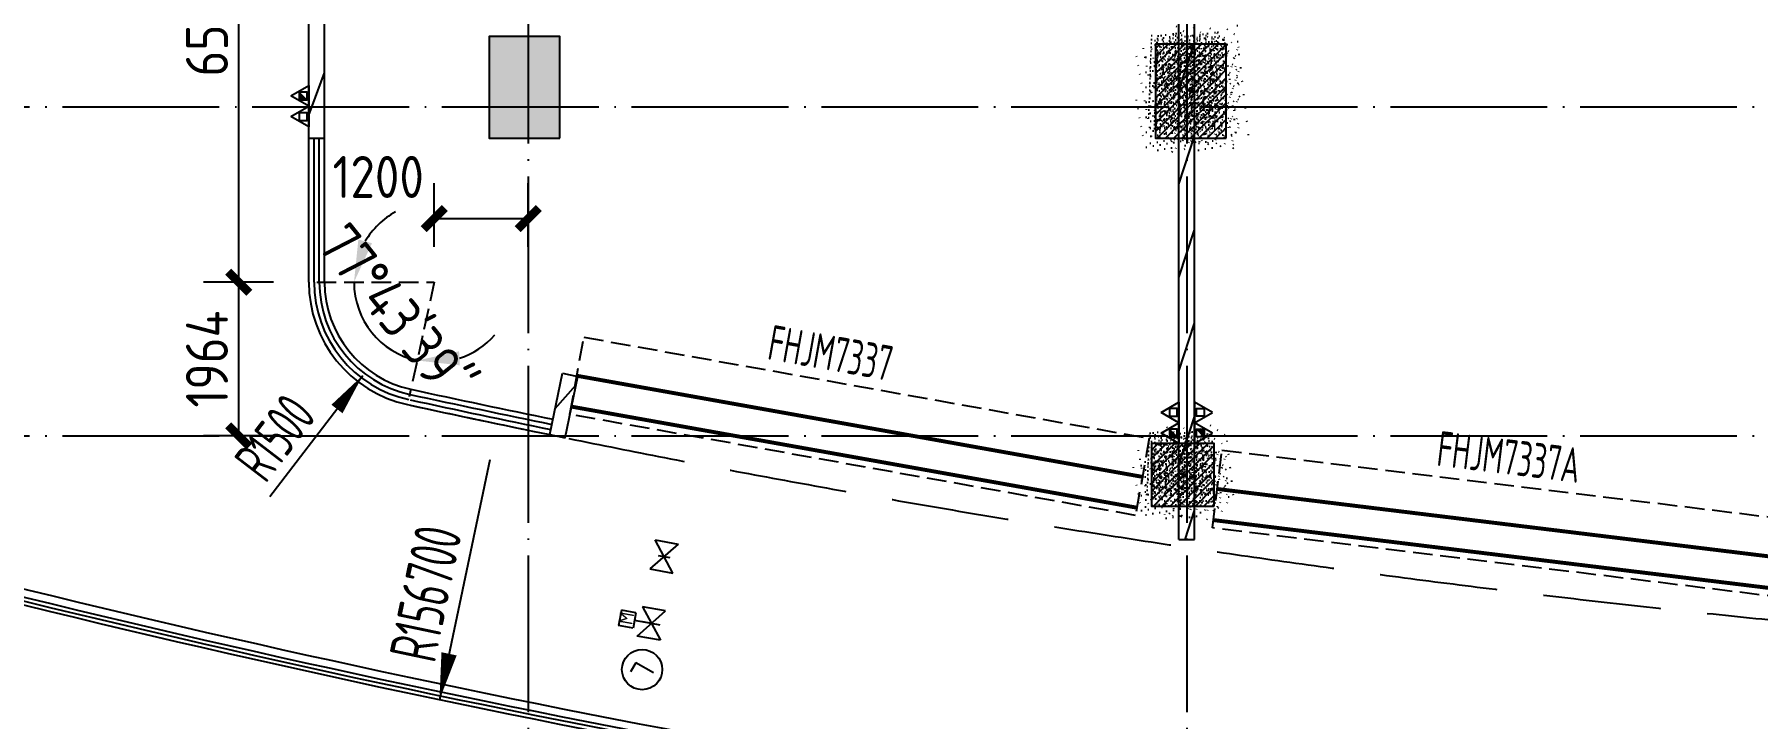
# Model space of a CAD drawing. Header units: inches. Extents: x 0 to 1813292486, y 0 to 3473589894.
# Drawn here: x 600483586 to 600505566, y 3473253211 to 3473261943 of the extents above; entities that cross this region are included whole.
import ezdxf
from ezdxf.xclip import XClip

# ---------------------------------------------------------------- set-up
doc = ezdxf.new("R2010")
doc.units = ezdxf.units.IN
doc.header["$LTSCALE"] = 1000
doc.header["$MEASUREMENT"] = 0
doc.header["$XCLIPFRAME"] = 2
for name, pattern in [('AX-MALL-DIM-P02$0$DASH', [0.35, 0.25, -0.1]), ('AX-MALL-GIRD-200$0$DOTE', [2.4200000000000004, 2, -0.2, 0.02, -0.2]), ('AX-MALL-WALL-P02-QT$0$Ax-Dxs-Wall-P01-150$0$DASH', [0.35, 0.25, -0.1]), ('AX-MALL-WALL-P02-QT$0$DASH', [0.35, 0.25, -0.1])]:
    doc.linetypes.add(name, pattern=pattern)
for name, color, linetype in [('A-Anno-Note', 241, 'Continuous'), ('AX-MALL-DIM-P02$0$A-Anno-Dims', 3, 'Continuous'), ('AX-MALL-DIM-P02$0$A-Detl-Patt', 8, 'Continuous'), ('AX-MALL-DIM-P02$0$A-Detl-Thin', 131, 'Continuous'), ('AX-MALL-GIRD-200$0$A-Grid', 222, 'AX-MALL-GIRD-200$0$DOTE'), ('AX-MALL-P02-200$0$A-Anno-Note', 241, 'Continuous'), ('AX-MALL-WALL-P02$0$A-Anno-Note', 241, 'Continuous'), ('AX-MALL-WALL-P02-QT$0$A-Curt', 151, 'Continuous'), ('AX-MALL-WALL-P02-QT$0$A-Detl-Fine', 152, 'Continuous'), ('AX-MALL-WALL-P02-QT$0$A-Detl-Thin', 131, 'Continuous'), ('AX-MALL-WALL-P02-QT$0$A-Hdrl', 31, 'Continuous'), ('AX-MALL-WALL-P02-QT$0$A-Wall', 2, 'Continuous'), ('AX-MALL-WALL-P02-QT$0$A-Wall-Patt', 13, 'Continuous'), ('AX-MALL-WALL-P02-QT$0$A-Wind', 4, 'Continuous'), ('AX-MALL-WORD-P02$0$A-Wind-Iden', 11, 'Continuous'), ('AX-MALL-ZTKD-P02$0$A-Anno-Note', 241, 'Continuous'), ('AX-MALL-ZTKD-P02$0$A-Detl-Thin', 131, 'Continuous'), ('PX-MALL-P02-LG$0$P-Dims', 2, 'Continuous'), ('PX-MALL-P02-LG$0$P-Exsh', 31, 'Continuous'), ('PX-MALL-P02-LG$0$P-Sprl-Anno', 150, 'Continuous'), ('PX-MALL-P02-LG$0$P-WatS', 3, 'Continuous'), ('PX-MALL-P02-LG$0$PX-42#-XHS-P02$0$AUDIT_I_211020105937-10', 61, 'Continuous'), ('PX-MALL-P02-LG$0$PX-42#-XHS-P02$0$AUDIT_I_211020105937-9', 61, 'Continuous'), ('SX-MALL-WALL-L-1F~2F$0$S-COLU', 30, 'Continuous'), ('SX-MALL-WALL-L-1F~2F$0$S-COLU-LSZ', 30, 'Continuous'), ('SX-MALL-WALL-L-1F~2F$0$S-PATT-BMCO', 7, 'Continuous'), ('SX-MALL-WALL-L-1F~2F$0$S-PATT-WALL', 83, 'Continuous'), ('SX-MALL-WALL-L-1F~2F$0$单形心', 4, 'Continuous')]:
    doc.layers.add(name, color=color, linetype=linetype)
doc.styles.add('AX-MALL-DIM-P02$0$_TCH_DIM', font='gbenor.shx')
doc.styles.add('AX-MALL-DIM-P02$0$_TCH_DIM_T3', font='gbenor.shx')
doc.styles.add('AX-MALL-WORD-P02$0$_TCH_WINDOW', font='gbenor.shx', dxfattribs={"bigfont": 'gbcbig.shx'})
doc.styles.add('PX-MALL-P02-LG$0$PX-42#-XHS-P02$0$STANDARD', font='gbenor.shx', dxfattribs={"bigfont": 'gbcbig.shx'})
doc.dimstyles.new('AX-MALL-DIM-P02$0$_TCH_ARCH&&180', dxfattribs={"dimtxt": 535.5, "dimasz": 270, "dimexe": 450, "dimexo": 450, "dimgap": 137.25, "dimtad": 1, "dimdec": 0, "dimzin": 0, "dimdsep": 46, "dimtxsty": 'AX-MALL-DIM-P02$0$_TCH_DIM_T3', "dimblk": 'AX-MALL-DIM-P02$0$_ArchTick', "dimcen": 0.09, "dimclrt": 7, "dimazin": 2, "dimtfac": 1, "dimtdec": 0, "dimtix": 1, "dimtmove": 2, "dimatfit": 3, "dimfxl": 500, "dimtolj": 1, "dimtzin": 0, "dimarcsym": 0})
doc.dimstyles.new('AX-MALL-DIM-P02$0$_TCH_ARROW&&180', dxfattribs={"dimtxt": 535.5, "dimasz": 540, "dimexe": 450, "dimexo": 450, "dimgap": 137.25, "dimtad": 1, "dimdec": 0, "dimzin": 0, "dimdsep": 46, "dimtxsty": 'AX-MALL-DIM-P02$0$_TCH_DIM_T3', "dimcen": 0.09, "dimclrt": 7, "dimaunit": 1, "dimadec": 3, "dimazin": 2, "dimtfac": 1, "dimtdec": 0, "dimtix": 1, "dimtmove": 2, "dimatfit": 3, "dimfxl": 500, "dimtolj": 1, "dimtzin": 0, "dimarcsym": 0})
pattern_1 = [(45, (0, 359.0227), (-353.55353201463, 353.55353201463), [])]

# ---------------------------------------------------------------- blocks, each defined once
blk = doc.blocks.new('AX-MALL-WORD-P02')
at = {"layer": 'AX-MALL-WORD-P02$0$A-Wind-Iden', "style": 'AX-MALL-WORD-P02$0$_TCH_WINDOW', "width": 0.7}
for s, rotation, p in [('FHJM7337', 329.4283600841345, (600317610.972764, 3473145092.099241)), ('FHJM7337A', 332.5987481948185, (600325138.6008618, 3473140837.715111))]:
    blk.add_text(s, height=446.25, rotation=rotation, dxfattribs=at).set_placement(p)
blk = doc.blocks.new('AX-MALL-GIRD-200')
at = {"layer": 'AX-MALL-GIRD-200$0$A-Grid'}
for p, q in [((600330787.703265, 3473189157.338247), (600292058.1643155, 3473085193.611165)), ((600338659.2436979, 3473186224.958461), (600299929.7047486, 3473082261.23138)), ((600235486.9336561, 3473179121.574219), (600593382.9377552, 3473045794.810937)), ((600234020.7437632, 3473175185.804002), (600591916.7478616, 3473041859.04072))]:
    blk.add_line(p, q, dxfattribs=at)
blk = doc.blocks.new('*U125')
at = {"layer": 'AX-MALL-WALL-P02-QT$0$A-Detl-Fine', "color": 152, "linetype": 'AX-MALL-WALL-P02-QT$0$Ax-Dxs-Wall-P01-150$0$DASH'}
blk.add_lwpolyline([(-999.9999999834765, 12435.45487870381), (-999.9999999772489, 5107.15321599051), (1.902583335322561e-08, 5107.153215986785), (1.27981820696732e-08, 12435.45487870753)], close=True, dxfattribs=at)
at = {"layer": 'AX-MALL-WALL-P02-QT$0$A-Detl-Thin', "linetype": 'AX-MALL-WALL-P02-QT$0$Ax-Dxs-Wall-P01-150$0$DASH', "const_width": 49.99999999999998}
for points in [[(-899.9999999809742, 5107.153215986785), (-899.9999999872018, 12435.45487870008)], [(-499.9999999772489, 5107.15321599051), (-499.9999999834765, 12435.45487870381)]]:
    blk.add_lwpolyline(points, dxfattribs=at)
blk = doc.blocks.new('*U118')
at = {"layer": 'AX-MALL-WALL-P02-QT$0$A-Detl-Fine', "color": 152, "linetype": 'AX-MALL-WALL-P02-QT$0$Ax-Dxs-Wall-P01-150$0$DASH'}
blk.add_lwpolyline([(-999.999999984284, 12218.69628322346), (-999.9999999782406, 4840.954883174537), (1.803414306777995e-08, 4840.954883170812), (1.199066446133656e-08, 12218.69628322719)], close=True, dxfattribs=at)
at = {"layer": 'AX-MALL-WALL-P02-QT$0$A-Detl-Thin', "linetype": 'AX-MALL-WALL-P02-QT$0$Ax-Dxs-Wall-P01-150$0$DASH', "const_width": 49.99999999999998}
for points in [[(-899.9999999819659, 4840.954883170812), (-899.9999999880093, 12218.69628321974)], [(-499.9999999782406, 4840.954883174537), (-499.999999984284, 12218.69628322346)]]:
    blk.add_lwpolyline(points, dxfattribs=at)
blk = doc.blocks.new('SX-MALL-WALL-L-1F~2F$0$BANWANG_XINGXIN')
at = {"color": 0}
for points in [[(0.7071067811865476, 0.7071067811865475), (-0.7071067811865477, -0.7071067811865475)], [(-0.7071067811865475, 0.7071067811865476), (0.7071067811865474, -0.7071067811865477)]]:
    blk.add_lwpolyline(points, dxfattribs=at)
blk = doc.blocks.new('SX-MALL-WALL-L-1F~2F')
at = {"layer": 'SX-MALL-WALL-L-1F~2F$0$S-PATT-BMCO'}
h = blk.add_hatch(color=256, dxfattribs=at)
h.dxf.hatch_style = 1
h.paths.add_polyline_path([(600316125.9893047, 3473148654.305588), (600316579.8099902, 3473149872.520177), (600315736.4306537, 3473150186.703726), (600315282.6099682, 3473148968.489136)])
at = {"layer": 'SX-MALL-WALL-L-1F~2F$0$S-PATT-WALL'}
h = blk.add_hatch(dxfattribs=at)
h.set_pattern_fill('钢筋混凝土', color=256, scale=15, pattern_type=2)
h.set_pattern_definition([(24.56816131876918, (600332801.6615275, 3473133905.044629), (-31.18316060756021, 68.21004687377882), []), (29.56816131876925, (600332801.6615275, 3473133905.044629), (97.53445422577846, -46.37920049590846), [11.25, -123.75]), (334.5681613187692, (600332801.6615275, 3473133905.044629), (19.88439775835759, 112.9961142864107), [9, -99]), (80.01956131876923, (600332809.7893987, 3473133901.179697), (117.4189029535321, 66.61682170576017), [9.5610285, -105.1713168]), (25.75236131876919, (600332812.1343125, 3473133933.157273), (141.3476152674957, -79.15081590010527), [16.87499999999951, -185.6249999999961]), (76.20376131876925, (600332823.9132762, 3473133926.561365), (182.3878362713222, 87.98253900728311), [14.3415432, -157.75695]), (330.7523613187692, (600332812.1343125, 3473133933.157273), (182.387767611897, 87.98268144025062), [13.49999999999975, -148.4999999999961]), (0.5681613187692669, (600332823.5724385, 3473133920.89272), (62.82047321120105, -87.84980446922418), [11.25, -123.75]), (305.5681613187692, (600332823.5724385, 3473133920.89272), (72.17288940056439, 89.18848105901375), [9, -99]), (51.01956131876926, (600332828.8074732, 3473133913.571899), (134.9933625470349, 1.33857134020591), [9.5610285, -105.1713168]), (17.06816131876921, (600332801.6615275, 3473133905.044629), (19.14085714793764, 46.15589493924091), [0.75, -97.8, 0.75, -100.5, 0.75, -99.375]), (347.0681613187692, (600332801.6615275, 3473133905.044629), (57.63084699394109, 41.66442757030211), [0.75, -57.3, 0.75, -95.55, 0.75, -37.875]), (307.0681613187692, (600332770.315929, 3473133916.721784), (73.85474001336534, -31.12342331039777), [0.75, -37.5, 0.75, -117, 0.75, -155.25]), (297.0681613187692, (600332756.2596068, 3473133921.958177), (87.2164167648191, -16.46683781742514), [0.75, -48.75, 0.75, -77.69999999999999, 0.75, -110.25])])
h.paths.add_polyline_path([(600324091.2385463, 3473145687.016521), (600324510.1499445, 3473146811.522296), (600323666.7706119, 3473147125.705844), (600323247.8592136, 3473146001.200069)])
h = blk.add_hatch(dxfattribs=at)
h.set_pattern_fill('钢筋混凝土', color=256, scale=15, pattern_type=2)
h.set_pattern_definition([(24.56816131074136, (600302997.8705119, 3473136043.893368), (-31.18316059800318, 68.21004687814796), []), (29.56816131074142, (600302997.8705119, 3473136043.893368), (97.53445421928019, -46.3792005095742), [11.25, -123.75]), (334.5681613107414, (600302997.8705119, 3473136043.893368), (19.88439777418969, 112.9961142836246), [8.999999999999757, -98.99999999999805]), (80.01956131074141, (600303005.998383, 3473136040.028435), (117.4189029628659, 66.61682168930841), [9.561028499999757, -105.1713167999981]), (25.75236131074137, (600303008.3432969, 3473136072.006012), (141.3476152564057, -79.15081591990976), [16.875, -185.625]), (76.20376131074143, (600303020.1222606, 3473136065.410103), (182.3878362836496, 87.98253898172842), [14.3415432, -157.75695]), (330.7523613107414, (600303008.3432969, 3473136072.006012), (182.3877676242244, 87.98268141469592), [13.5, -148.5]), (0.5681613107414485, (600303019.7814229, 3473136059.741458), (62.82047319889226, -87.84980447802607), [11.24999999999976, -123.7499999999981]), (305.5681613107414, (600303019.7814229, 3473136059.741458), (72.17288941306076, 89.18848104890148), [9, -99]), (51.01956131074143, (600303025.0164576, 3473136052.420638), (134.9933625472225, 1.338571321291738), [9.5610285, -105.1713168]), (17.06816131074139, (600302997.8705119, 3473136043.893368), (19.14085715440463, 46.15589493655905), [0.75, -97.8, 0.75, -100.5, 0.75, -99.375]), (347.0681613107414, (600302997.8705119, 3473136043.893368), (57.63084699977877, 41.66442756222735), [0.75, -57.3, 0.75, -95.55, 0.75, -37.875]), (307.0681613107413, (600302966.5249134, 3473136055.570523), (73.8547400090046, -31.1234233207457), [0.75, -37.5, 0.75, -117, 0.75, -155.25]), (297.0681613107414, (600302952.4685912, 3473136060.806915), (87.21641676251191, -16.4668378296452), [0.75, -48.75, 0.75, -77.69999999999999, 0.75, -110.25])])
h.paths.add_polyline_path([(600322311.6181233, 3473141339.573476), (600322590.8923885, 3473142089.243993), (600321841.221871, 3473142368.518258), (600321561.9476058, 3473141618.847742)])
at = {"layer": 'SX-MALL-WALL-L-1F~2F$0$S-COLU'}
for points in [[(600324091.2385463, 3473145687.016521), (600324510.1499445, 3473146811.522296), (600323666.7706119, 3473147125.705844), (600323247.8592136, 3473146001.200069)], [(600322311.6181233, 3473141339.573476), (600322590.8923885, 3473142089.243993), (600321841.221871, 3473142368.518258), (600321561.9476058, 3473141618.847742)]]:
    blk.add_lwpolyline(points, close=True, dxfattribs=at)
at = {"layer": 'SX-MALL-WALL-L-1F~2F$0$S-COLU-LSZ'}
blk.add_lwpolyline([(600316125.9893047, 3473148654.305588), (600316579.8099902, 3473149872.520177), (600315736.4306537, 3473150186.703726), (600315282.6099682, 3473148968.489136)], close=True, dxfattribs=at)
at = {"layer": 'SX-MALL-WALL-L-1F~2F$0$单形心', "xscale": 50, "yscale": 50, "zscale": 50}
for p in [(600323879.0046116, 3473146406.36115), (600322076.4199972, 3473141854.045867)]:
    blk.add_blockref('SX-MALL-WALL-L-1F~2F$0$BANWANG_XINGXIN', p, dxfattribs=at)
blk = doc.blocks.new('SX-MALL-WALL-L-2F~3F')
ref = blk.add_blockref('SX-MALL-WALL-L-1F~2F', (0, 0))
XClip(ref).set_block_clipping_path([(600349769.7341375, 3473074679.418533), (600357001.7302529, 3473071985.287766), (600356499.8725733, 3473070638.124951), (600359302.5086629, 3473069594.060767), (600362345.1765132, 3473077761.653201), (600381551.4312518, 3473070606.759726), (600391553.7259278, 3473066880.611454), (600387749.827644, 3473056669.608357), (600391632.1759799, 3473055223.319679), (600395635.5522461, 3473065969.791956), (600406982.2408491, 3473061742.817497), (600403058.8006672, 3473051210.921831), (600412723.2437257, 3473047610.6332), (600445093.3740637, 3473134503.466942), (600393055.2444371, 3473153889.197227), (600387463.4997383, 3473138878.984498), (600380158.3525343, 3473141600.366193), (600382830.751978, 3473148774.027779), (600388210.8522022, 3473146769.782572), (600390696.2253517, 3473153441.399696), (600277474.697425, 3473195619.741203), (600273446.9822528, 3473184807.934726), (600257129.111771, 3473190886.82031), (600241575.9633431, 3473149136.690594), (600258197.8999482, 3473142944.531458), (600255239.7303221, 3473135003.762026), (600263182.3271956, 3473132044.911624), (600260741.6763649, 3473125493.34496), (600269350.4970673, 3473122286.306632), (600271511.1407766, 3473128086.235537), (600286270.1853781, 3473122588.058336), (600284109.5416689, 3473116788.129431), (600282580.7823727, 3473112684.400902), (600291840.7574171, 3473109234.788475), (600290827.7957876, 3473106515.642598), (600293360.405141, 3473105572.171298), (600294731.2544166, 3473109252.0137), (600323175.4764534, 3473098655.706329), (600321336.3302773, 3473093718.790065), (600344750.773286, 3473084996.222976), (600341987.4689643, 3473077578.540671), (600344583.6790427, 3473076611.376234), (600346015.5062013, 3473080454.904757), (600351201.5612961, 3473078522.947055)])
blk = doc.blocks.new('SX-MALL-WALL-2F~3F')
blk.add_blockref('SX-MALL-WALL-L-2F~3F', (0, 0))
blk = doc.blocks.new('AX-MALL-WALL-P02-QT')
at = {"layer": 'AX-MALL-WALL-P02-QT$0$A-Wall-Patt'}
h = blk.add_hatch(dxfattribs=at)
h.set_pattern_fill('普通砖', color=256, scale=200, style=0)
h.set_pattern_definition(pattern_1)
h.paths.add_polyline_path([(600321929.1371325, 3473141029.001613), (600328970.2504164, 3473159929.830273), (600328899.8144573, 3473160027.212099), (600328782.8327872, 3473159999.648839), (600321741.7195033, 3473141098.820179)])
h = blk.add_hatch(dxfattribs=at)
h.set_pattern_fill('普通砖', color=256, scale=200, style=0)
h.set_pattern_definition(pattern_1)
h.paths.add_polyline_path([(600313314.7248713, 3473149701.584102), (600314938.0065384, 3473154059.043983), (600314910.4432784, 3473154176.025652), (600314785.4981923, 3473154222.571363), (600313127.307242, 3473149771.402668)])
h = blk.add_hatch(dxfattribs=at)
h.set_pattern_fill('普通砖', color=256, scale=200, style=0)
h.set_pattern_definition(pattern_1)
h.paths.add_polyline_path([(600314857.1526088, 3473145047.246614), (600315281.1409706, 3473145725.49795), (600315111.5504442, 3473145831.512352), (600314687.492837, 3473145153.150244)])
at = {"layer": 'AX-MALL-WALL-P02-QT$0$A-Curt'}
for p, q in [((600312486.2183926, 3473148050.494339), (600313127.307242, 3473149771.402668)), ((600312548.6909359, 3473148027.221483), (600313189.7797852, 3473149748.129813)), ((600312611.163479, 3473148003.948627), (600313252.2523282, 3473149724.856957)), ((600312673.636022, 3473147980.675772), (600313314.7248713, 3473149701.584102))]:
    blk.add_line(p, q, dxfattribs=at)
for centre, radius, start, end in [((600313985.5594276, 3473147491.945807), 1600.000000290288, 159.5681612991671, 237.1751529554298), ((600313985.5594275, 3473147491.945807), 1533.3333333227, 159.5681613081125, 237.3637522713391), ((600313985.5594277, 3473147491.945807), 1466.666666833653, 159.5681613036666, 237.2957194501431), ((600313985.5594274, 3473147491.945807), 1399.999999899993, 159.5681612919848, 237.2957194478312), ((600395841.4091036, 3473274974.525652), 152966.4630035018, 237.295707558779, 237.9896798421885), ((600395841.409055, 3473274974.52564), 152899.7963002636, 237.2957075716492, 237.9896798551222), ((600395841.4090801, 3473274974.525648), 153099.7963204536, 237.3080309515967, 237.9896798487356), ((600395841.4090596, 3473274974.525638), 153033.1296342136, 237.3025189317496, 237.9896798532782)]:
    blk.add_arc(centre, radius, start, end, dxfattribs=at)
at = {"layer": 'AX-MALL-WALL-P02-QT$0$A-Detl-Thin', "ltscale": 10}
blk.add_lwpolyline([(600294405.6100577, 3473141824.037918, 0.3164255240697583), (600319027.8682146, 3473126608.900585, 0.7548817088072224), (600321400.7135782, 3473137312.73242, -0.03405816926263697), (600303400.9755646, 3473148693.276022, 0.7477110006844855)], format="xyb", close=True, dxfattribs=at)
blk.add_lwpolyline([(600294591.0305514, 3473141899.103848, 0.3163820986656016), (600319015.9939626, 3473126808.54778, 0.7548817087093918), (600321305.5815941, 3473137136.806567, -0.0340581692625699), (600303282.8407205, 3473148531.893995, 0.7474480715446208), (600294591.0305514, 3473141899.103848)], format="xyb", dxfattribs=at)
at = {"layer": 'AX-MALL-WALL-P02-QT$0$A-Detl-Thin', "linetype": 'AX-MALL-WALL-P02-QT$0$DASH', "ltscale": 6}
blk.add_lwpolyline([(600313121.0743268, 3473146145.593138, 0.06510834555411085), (600349030.3941959, 3473129206.638736, 0.06510834555411085)], format="xyb", dxfattribs=at)
at = {"layer": 'AX-MALL-WALL-P02-QT$0$A-Hdrl', "ltscale": 10}
for points in [[(600294498.552719, 3473141861.027743, 0.3163974136391537), (600319021.9310886, 3473126708.724182, 0.7548817086308834), (600321353.1475865, 3473137224.769494, -0.03405816926279785), (600303341.9081424, 3473148612.585009, 0.7476215228741128)], [(600294544.6669654, 3473141880.356984, 0.3163932550120814), (600319018.9625256, 3473126758.635981, 0.7548817086603141), (600321329.3645903, 3473137180.788031, -0.03405816926267988), (600303312.3744315, 3473148572.239502, 0.7475140637471982)]]:
    blk.add_lwpolyline(points, format="xyb", close=True, dxfattribs=at)
at = {"layer": 'AX-MALL-WALL-P02-QT$0$A-Wall'}
for p, q in [((600321741.7195033, 3473141098.820179), (600328782.8327872, 3473159999.648839)), ((600321929.1371325, 3473141029.001613), (600328970.2504164, 3473159929.830273)), ((600313127.307242, 3473149771.402668), (600314785.4981923, 3473154222.571363)), ((600313314.7248713, 3473149701.584102), (600314938.0065384, 3473154059.043983)), ((600313127.307242, 3473149771.402668), (600313314.7248713, 3473149701.584102)), ((600314687.492837, 3473145153.150244), (600315111.5504442, 3473145831.512352)), ((600315111.5504442, 3473145831.512352), (600315281.1409706, 3473145725.49795)), ((600314857.1526088, 3473145047.246614), (600315281.1409706, 3473145725.49795)), ((600314687.492837, 3473145153.150244), (600314857.1526088, 3473145047.246614)), ((600321741.7195033, 3473141098.820179), (600321929.1371325, 3473141029.001613))]:
    blk.add_line(p, q, dxfattribs=at)
at = {"layer": 'AX-MALL-WALL-P02-QT$0$A-Detl-Thin'}
blk.add_blockref('SX-MALL-WALL-2F~3F', (0, 0), dxfattribs=at)
at = {"layer": 'AX-MALL-WALL-P02-QT$0$A-Detl-Thin', "color": 5, "xscale": -1}
for name, p, rotation in [('*U125', (600311130.4386759, 3473148765.077296), 239.4283599801215), ('*U118', (600318355.9857597, 3473144203.095512), 242.5987481227565)]:
    blk.add_blockref(name, p, dxfattribs=dict(at, rotation=rotation))
at = {"layer": 'AX-MALL-WALL-P02-QT$0$A-Wind'}
blk.add_blockref('AX-MALL-GIRD-200', (0, 0), dxfattribs=at)
blk = doc.blocks.new('AX-MALL-WALL-P02')
at = {"layer": 'AX-MALL-WALL-P02$0$A-Anno-Note'}
blk.add_blockref('AX-MALL-WORD-P02', (0, 0), dxfattribs=at)
blk.add_blockref('AX-MALL-WALL-P02-QT', (0, 0), dxfattribs=at)
blk = doc.blocks.new('PX-MALL-P02-LG$0$gb-slzsq')
at = {"linetype": 'Continuous'}
for p, q in [((-25.92897034189082, 103.3586355632433), (-25.91524431816651, -79.67964445479447)), ((-25.91524431816651, -79.67964445479447), (67.79176270062453, -79.67261737497756))]:
    blk.add_line(p, q, dxfattribs=at)
blk.add_circle((0, 0), 180, dxfattribs=at)
blk = doc.blocks.new('PX-MALL-P02-LG$0$PX-42#-XHS-P02$0$A$C06D953D7')
at = {"layer": 'PX-MALL-P02-LG$0$PX-42#-XHS-P02$0$AUDIT_I_211020105937-10', "ltscale": 0.7}
for p, q in [((80.0000000745058, 326.3751539746736), (-80.0000000745058, 326.3751539746736)), ((-80.0000000745058, 176.6276929680462), (-80.0000000745058, 326.3751539746736)), ((80.0000000745058, 176.6276929680462), (-80.0000000745058, 176.6276929680462)), ((0, 0), (0, 176.6276929680462)), ((80.0000000745058, 176.6276929680462), (80.0000000745058, 326.3751539746736)), ((-152.000000141561, -120.0000001117587), (-152.000000141561, 120.0000001117587)), ((152.000000141561, 120.0000001117587), (-152.000000141561, -120.0000001117587)), ((-152.000000141561, 120.0000001117587), (152.000000141561, -120.0000001117587)), ((0, -90.01162884570658), (0, 90.01162884572113)), ((152.000000141561, -120.0000001117587), (152.000000141561, 120.0000001117587))]:
    blk.add_line(p, q, dxfattribs=at)
at = {"layer": 'PX-MALL-P02-LG$0$PX-42#-XHS-P02$0$AUDIT_I_211020105937-10', "ltscale": 0.7, "style": 'PX-MALL-P02-LG$0$PX-42#-XHS-P02$0$STANDARD'}
blk.add_text('M', height=150, dxfattribs=at).set_placement((-54.55965195278986, 189.5515071163827))
blk = doc.blocks.new('PX-MALL-P02-LG$0$gb-zf')
at = {"layer": 'PX-MALL-P02-LG$0$P-Dims', "color": 2, "linetype": 'Continuous'}
for p, q in [((125.2534654270858, 99.71408128971234), (-125.2534654270858, -99.71408128971234)), ((-125.2534654270858, 99.71408128971234), (125.2534654270858, -99.71408128971234)), ((-125.2534654270858, -99.71408128971234), (-125.2534654270858, 99.71408128971234)), ((0, -49.85704064462334), (0, 49.85704064462334)), ((125.2534654270858, -99.71408128971234), (125.2534654270858, 99.71408128971234))]:
    blk.add_line(p, q, dxfattribs=at)
blk = doc.blocks.new('PX-MALL-P02-LG$0$MHQ')
at = {"layer": 'PX-MALL-P02-LG$0$P-Exsh', "ltscale": 0.7}
h = blk.add_hatch(dxfattribs=at)
h.set_pattern_fill('ANSI31', color=256, scale=25, style=0)
h.set_pattern_definition([(45, (-160019.2306599375, -42228.3236173685), (-28.0633003783411, 28.0633003783411), [])])
h.paths.add_polyline_path([(-75.0000000015425, 185.1731819980414), (75, 185.1731819980414), (75, 35.17318199802685), (-75.0000000015425, 35.17318199802685)])
for points in [[(0, 346.4101615137042), (-200, -1.455191522836685e-11), (200, -1.455191522836685e-11)], [(0, 346.4101615137042), (-200, -1.455191522836685e-11), (200, -1.455191522836685e-11)], [(0, 346.4101615137042), (-200, -1.455191522836685e-11), (200, -1.455191522836685e-11)], [(-75.0000000015425, 185.1731819980414), (75, 185.1731819980414), (75, 35.17318199802685), (-75.0000000015425, 35.17318199802685)]]:
    blk.add_lwpolyline(points, close=True, dxfattribs=at)
blk = doc.blocks.new('PX-MALL-P02-LG$0$20200929200250')
at = {"layer": 'PX-MALL-P02-LG$0$P-Exsh', "ltscale": 0.7, "xscale": 0.6600000001490116, "yscale": 0.6600000001490116, "zscale": 0.6600000001490116}
for p in [(-132.0000001192093, 40), (131.9999997615814, 40)]:
    blk.add_blockref('PX-MALL-P02-LG$0$MHQ', p, dxfattribs=at)
blk = doc.blocks.new('PX-MALL-P02-LG')
at = {"layer": 'PX-MALL-P02-LG$0$P-Exsh'}
for p, xscale, rotation in [((600313307.2556968, 3473150139.865016), -1, 69.56816136563664), ((600322298.8467638, 3473142479.763322), -0.9999999999999991, 69.5681611267061)]:
    blk.add_blockref('PX-MALL-P02-LG$0$20200929200250', p, dxfattribs=dict(at, xscale=xscale, rotation=rotation))
at = {"layer": 'PX-MALL-P02-LG$0$P-Exsh', "rotation": 249.5681612564811}
blk.add_blockref('PX-MALL-P02-LG$0$20200929200250', (600322411.2973413, 3473142437.872182), dxfattribs=at)
at = {"layer": 'PX-MALL-P02-LG$0$P-Sprl-Anno', "ltscale": 0.7, "xscale": 1.428428819062105, "yscale": 1.428428819062105, "zscale": 1.428428819062105, "rotation": 220.2111663057838}
blk.add_blockref('PX-MALL-P02-LG$0$gb-slzsq', (600314744.2537512, 3473141932.058498), dxfattribs=at)
at = {"layer": 'PX-MALL-P02-LG$0$P-WatS', "xscale": -1.499999999999999, "yscale": 1.499999999999999, "zscale": 1.499999999999999, "rotation": 239.428359960181}
blk.add_blockref('PX-MALL-P02-LG$0$gb-zf', (600315509.024629, 3473143187.296292), dxfattribs=at)
at = {"layer": 'PX-MALL-P02-LG$0$PX-42#-XHS-P02$0$AUDIT_I_211020105937-9', "xscale": 1.24642601496058, "yscale": 1.24642601496058, "zscale": 1.24642601496058, "rotation": 59.43407035199767}
blk.add_blockref('PX-MALL-P02-LG$0$PX-42#-XHS-P02$0$A$C06D953D7', (600315060.2476602, 3473142441.866254), dxfattribs=at)
blk = doc.blocks.new('AX-MALL-ZTKD-P02')
at = {"layer": 'AX-MALL-ZTKD-P02$0$A-Detl-Thin', "ltscale": 10}
blk.add_lwpolyline([(600294591.0305514, 3473141899.103848, 0.3163820986656016), (600319015.9939626, 3473126808.54778, 0.7548817087093918), (600321305.5815941, 3473137136.806567, -0.0340581692625699), (600303282.8407205, 3473148531.893995, 0.7474480715446208), (600294591.0305514, 3473141899.103848)], format="xyb", dxfattribs=at)
at = {"layer": 'AX-MALL-ZTKD-P02$0$A-Anno-Note'}
blk.add_blockref('AX-MALL-GIRD-200', (0, 0), dxfattribs=at)
blk = doc.blocks.new('AX-MALL-DIM-P02$0$_ArchTick')
at = {"color": 0, "linetype": 'ByBlock', "const_width": 0.4}
blk.add_lwpolyline([(-0.5, -0.5), (0.5, 0.5)], dxfattribs=at)
blk = doc.blocks.new('*D1159')
at = {"layer": 'AX-MALL-DIM-P02$0$A-Anno-Dims', "color": 0, "lineweight": -2, "transparency": 16777216}
for p, q in [((600314363.8085265, 3473154379.663138), (600313525.6367583, 3473154691.906716)), ((600311648.0466259, 3473148362.737918), (600313947.3264244, 3473154534.814942)), ((600312064.5287279, 3473148207.586114), (600311226.3569598, 3473148519.829692))]:
    blk.add_line(p, q, dxfattribs=at)
at = {"layer": 'AX-MALL-DIM-P02$0$A-Anno-Dims', "color": 0, "lineweight": -2, "transparency": 16777216, "xscale": 270, "yscale": 270, "zscale": 270}
for p, rotation in [((600313947.3264244, 3473154534.814942), 69.56816131242394), ((600311648.0466259, 3473148362.737918), 249.5681613124239)]:
    blk.add_blockref('AX-MALL-DIM-P02$0$_ArchTick', p, dxfattribs=dict(at, rotation=rotation))
at = {"layer": 'AX-MALL-DIM-P02$0$A-Anno-Dims', "color": 7, "transparency": 16777216, "insert": (600312418.1658254, 3473151590.159027), "char_height": 535.5, "attachment_point": 5, "rotation": 69.56816131242394, "style": 'AX-MALL-DIM-P02$0$_TCH_DIM_T3'}
blk.add_mtext('\\A1;6586', dxfattribs=at)
blk = doc.blocks.new('*D1160')
at = {"layer": 'AX-MALL-DIM-P02$0$A-Anno-Dims', "color": 0, "lineweight": -2, "transparency": 16777216}
for p, q in [((600312064.5287278, 3473148207.586114), (600311226.3569599, 3473148519.829692)), ((600310962.5827135, 3473146522.711286), (600311648.046626, 3473148362.737918)), ((600311379.0648154, 3473146367.559482), (600310540.8930475, 3473146679.80306))]:
    blk.add_line(p, q, dxfattribs=at)
at = {"layer": 'AX-MALL-DIM-P02$0$A-Anno-Dims', "color": 0, "lineweight": -2, "transparency": 16777216, "xscale": 270, "yscale": 270, "zscale": 270}
for p, rotation in [((600311648.046626, 3473148362.737918), 69.56816131115711), ((600310962.5827135, 3473146522.711286), 249.5681613111571)]:
    blk.add_blockref('AX-MALL-DIM-P02$0$_ArchTick', p, dxfattribs=dict(at, rotation=rotation))
at = {"layer": 'AX-MALL-DIM-P02$0$A-Anno-Dims', "color": 7, "transparency": 16777216, "insert": (600310925.7939702, 3473147584.107199), "char_height": 535.5, "attachment_point": 5, "rotation": 69.56816131115711, "style": 'AX-MALL-DIM-P02$0$_TCH_DIM_T3'}
blk.add_mtext('\\A1;1964', dxfattribs=at)
blk = doc.blocks.new('*D1199')
at = {"layer": 'AX-MALL-DIM-P02$0$A-Anno-Dims', "color": 0, "lineweight": -2, "transparency": 16777216}
for p, q in [((600313411.5556711, 3473147705.779051), (600313447.874571, 3473147692.249195)), ((600313654.6022451, 3473146976.511709), (600313675.5428756, 3473147009.124735))]:
    blk.add_line(p, q, dxfattribs=at)
for start, end in [(98.40265592462501, 128.985408612146), (159.5681612996669, 237.295720245254), (267.878472932775, 298.461225620296)]:
    blk.add_arc((600313985.5594274, 3473147491.945808), 1023.782582044601, start, end, dxfattribs=at)
at = {"layer": 'AX-MALL-DIM-P02$0$A-Anno-Dims', "color": 0, "transparency": 16777216}
for points in [[(600313414.5410463, 3473148235.190043), (600313268.4085826, 3473148340.28668), (600313026.184905, 3473147849.34097)], [(600313920.7268323, 3473146382.989407), (600313974.5928558, 3473146554.740539), (600313432.4064466, 3473146630.463043)]]:
    blk.add_solid(points, dxfattribs=at)
at = {"layer": 'AX-MALL-DIM-P02$0$A-Anno-Dims', "color": 7, "transparency": 16777216, "insert": (600313398.5204548, 3473147296.300394), "char_height": 535.5, "attachment_point": 5, "rotation": 288.4319407658414, "style": 'AX-MALL-DIM-P02$0$_TCH_DIM_T3'}
blk.add_mtext('\\A1;77°43\'39"', dxfattribs=at)
blk = doc.blocks.new('*D1200')
at = {"layer": 'AX-MALL-DIM-P02$0$A-Anno-Dims', "color": 0, "lineweight": -2, "transparency": 16777216}
for p, q in [((600314142.6512011, 3473147913.635475), (600314425.9124871, 3473148674.008561)), ((600314268.8207129, 3473148252.318894), (600315393.3264903, 3473147833.407496)), ((600315267.1569785, 3473147494.724076), (600315550.4182645, 3473148255.097162))]:
    blk.add_line(p, q, dxfattribs=at)
at = {"layer": 'AX-MALL-DIM-P02$0$A-Anno-Dims', "color": 0, "lineweight": -2, "transparency": 16777216, "xscale": 270, "yscale": 270, "zscale": 270}
for p, rotation in [((600314268.8207129, 3473148252.318894), 159.5681613141998), ((600315393.3264903, 3473147833.407496), 339.5681613141999)]:
    blk.add_blockref('AX-MALL-DIM-P02$0$_ArchTick', p, dxfattribs=dict(at, rotation=rotation))
at = {"layer": 'AX-MALL-DIM-P02$0$A-Anno-Dims', "color": 7, "transparency": 16777216, "insert": (600313784.405254, 3473148999.426803), "char_height": 535.5, "attachment_point": 5, "rotation": 339.56816131419987, "style": 'AX-MALL-DIM-P02$0$_TCH_DIM_T3'}
blk.add_mtext('\\A1;1200', dxfattribs=at)
blk = doc.blocks.new('AX-MALL-DIM-P02')
at = {"layer": 'AX-MALL-DIM-P02$0$A-Anno-Dims'}
for points in [[(600311064.6928645, 3473145659.456921), (600312409.9691727, 3473146503.454356), (600312714.922125, 3473146694.775282)], [(600313857.7699678, 3473145120.560908), (600312399.7976497, 3473142811.276146), (600312186.2552483, 3473142473.045983)]]:
    blk.add_lwpolyline(points, dxfattribs=at)
for points in [[(600312257.4926965, 3473146407.793893, 178.2, 0, 0), (600312714.922125, 3473146694.775282, 0, 0, 0)], [(600312506.5688505, 3473142980.391227, 198, 0, 0), (600312186.2552483, 3473142473.045983, 0, 0, 0)]]:
    blk.add_lwpolyline(points, format="xyseb", dxfattribs=at)
at = {"layer": 'AX-MALL-DIM-P02$0$A-Detl-Patt', "linetype": 'AX-MALL-DIM-P02$0$DASH'}
for p, q in [((600312579.9272071, 3473148015.585056), (600313985.5594273, 3473147491.945809)), ((600313985.5594273, 3473147491.945809), (600313175.104663, 3473146229.740169))]:
    blk.add_line(p, q, dxfattribs=at)
at = {"layer": 'AX-MALL-DIM-P02$0$A-Detl-Thin'}
blk.add_blockref('AX-MALL-ZTKD-P02', (-2.384185791015625e-06, 9.5367431640625e-07), dxfattribs=at)
at = {"layer": 'AX-MALL-DIM-P02$0$A-Anno-Dims', "color": 7, "style": 'AX-MALL-DIM-P02$0$_TCH_DIM', "width": 0.7}
for s, height, rotation, p in [('R1500', 535.5, 32.10327622934273, (600311067.9899993, 3473145823.550465)), ('R156700', 595, 57.73363837867491, (600312288.3872442, 3473142920.470574))]:
    blk.add_text(s, height=height, rotation=rotation, dxfattribs=at).set_placement(p)
at = {"layer": 'AX-MALL-DIM-P02$0$A-Anno-Dims'}
for p1, p2, distance, picture, middle in [((600312486.218394, 3473148050.49434), (600314785.4981925, 3473154222.571364), 894.4428237532469, '*D1159', (600312418.1658254, 3473151590.159027)), ((600311800.7544814, 3473146210.467707), (600312486.218394, 3473148050.49434), 894.4428236415376, '*D1160', (600310925.7939702, 3473147584.107199))]:
    dim = blk.add_aligned_dim(p1=p1, p2=p2, distance=distance, dimstyle='AX-MALL-DIM-P02$0$_TCH_ARCH&&180', dxfattribs=at)
    dim.commit()
    dim.dimension.update_dxf_attribs({"geometry": picture, "text_midpoint": middle})
dim = blk.add_linear_dim(base=(600315393.3264903, 3473147833.407496), p1=(600313985.5594269, 3473147491.945809), p2=(600315110.0652044, 3473147073.03441), angle=339.5681612928649, dimstyle='AX-MALL-DIM-P02$0$_TCH_ARCH&&180', dxfattribs=at)
dim.commit()
dim.dimension.update_dxf_attribs({"geometry": '*D1200', "text_midpoint": (600313784.405254, 3473148999.426803), "dimtype": 129})
dim = blk.add_angular_dim_3p(base=(600312966.4514222, 3473147394.223503), center=(600313985.5594273, 3473147491.945808), p1=(600312989.866005, 3473147862.870825), p2=(600313411.4658157, 3473146597.850017), dimstyle='AX-MALL-DIM-P02$0$_TCH_ARROW&&180', override={"dimgap": 0}, dxfattribs=at)
dim.commit()
dim.dimension.update_dxf_attribs({"geometry": '*D1199', "text_midpoint": (600313398.5204548, 3473147296.300394), "dimtype": 133, "text_rotation": 288.4319407658414})
blk = doc.blocks.new('AX-MALL-P02-200')
at = {"layer": 'AX-MALL-P02-200$0$A-Anno-Note'}
blk.add_blockref('AX-MALL-WALL-P02', (0, 0), dxfattribs=at)
for name in ['AX-MALL-DIM-P02', 'PX-MALL-P02-LG']:
    blk.add_blockref(name, (0, 0), dxfattribs=at)

msp = doc.modelspace()

# ---------------------------------------------------------------- block references
at = {"layer": 'A-Anno-Note', "rotation": 20.43183869077545}
msp.add_blockref('AX-MALL-P02-200', (1250392458.527329, 9048125.682563305), dxfattribs=at)

doc.saveas('drawing.dxf')
